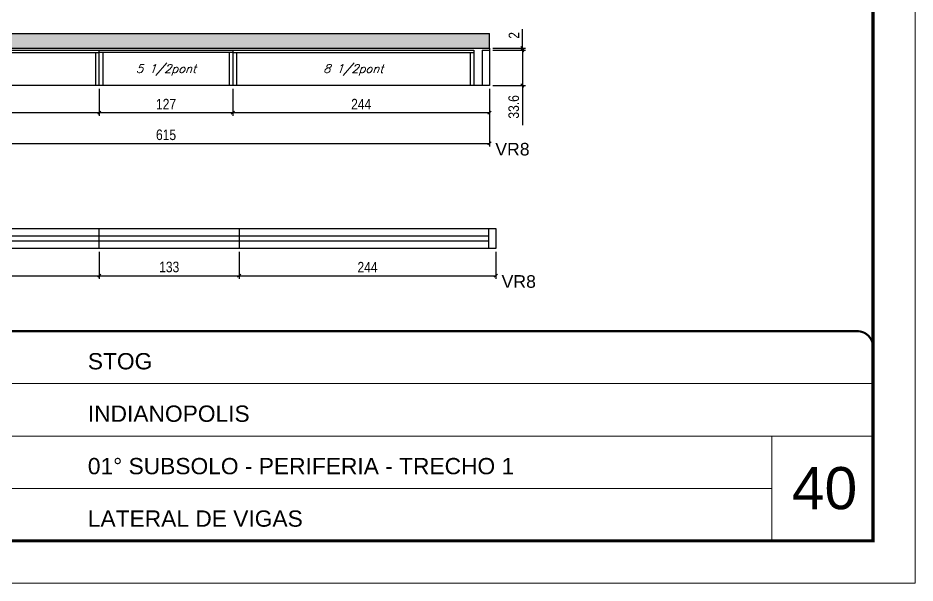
# Model space of a CAD drawing. Extents: x 0 to 6325, y 5574 to 19307.
# Drawn here: x 5387 to 6240, y 6723 to 7260 of the extents above; entities that cross this region are included whole.
import ezdxf

# ---------------------------------------------------------------- set-up
doc = ezdxf.new("R2010")
doc.units = 0
doc.linetypes.add('CONTINUO', pattern=[0])
doc.linetypes.add('DASHED', pattern=[0.75, 0.5, -0.25])
for name, color, linetype in [('1', 1, 'Continuous'), ('5', 5, 'Continuous'), ('COTA', 241, 'Continuous'), ('Painéis', 200, 'Continuous'), ('SARR_2.2x7', 40, 'Continuous'), ('SARR_3.5x7', 81, 'Continuous'), ('texto', 7, 'Continuous')]:
    doc.layers.add(name, color=color, linetype=linetype)
for name, color, linetype, lineweight in [('CARIMBO', 255, 'Continuous', 9), ('Folhas', 255, 'Continuous', 9), ('SARRAFO DE PRESSAO', 251, 'DASHED', 9)]:
    doc.layers.add(name, color=color, linetype=linetype, lineweight=lineweight)
doc.styles.add('arial', font='arial.ttf')
doc.styles.add('COTA TECNICA', font='techl___.ttf', dxfattribs={"height": 10})
doc.styles.add('Romans', font='romans.shx')
doc.styles.get("Standard").update_dxf_attribs({"font": 'arial.ttf'})
doc.dimstyles.new('PAINEL', dxfattribs={"dimtxt": 10, "dimasz": 3, "dimexe": 3, "dimexo": 3, "dimgap": 3, "dimtad": 1, "dimdec": 1, "dimzin": 12, "dimdsep": 46, "dimtxsty": 'COTA TECNICA', "dimblk1": 'OBLIQUE', "dimblk2": 'OBLIQUE', "dimsah": 1, "dimcen": 0.9, "dimclrd": 4, "dimclre": 4, "dimclrt": 240, "dimadec": 1, "dimazin": 3, "dimtfac": 1, "dimtdec": 1, "dimtmove": 0, "dimatfit": 3, "dimfxl": 1, "dimtolj": 1, "dimtzin": 12, "dimarcsym": 0})

# ---------------------------------------------------------------- blocks, each defined once
blk = doc.blocks.new('9999999999')
at = {"color": 30, "linetype": 'CONTINUO'}
for p, q in [((98564.56, 34379.64), (99583.98, 34379.64)), ((98564.56, 34329.83), (99487.98, 34329.83)), ((99583.98, 34329.83), (99487.98, 34329.83)), ((99487.98, 34329.83), (99487.98, 34230.21)), ((98564.56, 34280.02), (99487.98, 34280.02))]:
    blk.add_line(p, q, dxfattribs=at)
at = {"color": 30, "linetype": 'CONTINUO', "const_width": 2}
blk.add_lwpolyline([(99583.98, 34230.21), (99583.98, 34414.45, 0.414214), (99568.98, 34429.45), (98228.98, 34429.45, 0.414214), (98213.98, 34414.45), (98213.98, 34245.21, 0.414214), (98228.98, 34230.21), (99583.98, 34230.21)], format="xyb", dxfattribs=at)
at = {"layer": 'Folhas'}
blk.add_lwpolyline([(98138.98, 34190.21), (99623.98, 34190.21), (99623.98, 35240.21), (98138.98, 35240.21)], close=True, dxfattribs=at)
at = {"layer": 'Folhas', "color": 30, "const_width": 3}
blk.add_lwpolyline([(98213.98, 34230.21), (99583.98, 34230.21), (99583.98, 35200.21), (98213.98, 35200.21)], close=True, dxfattribs=at)
at = {"color": 7, "linetype": 'Continuous', "ltscale": 5, "style": 'arial'}
for s, height, p in [('STOG', 15.483, (98837.68, 34393.13)), ('INDIANOPOLIS', 15.4829, (98837.68, 34343.32)), ('01° SUBSOLO - PERIFERIA - TRECHO 1', 15.4829, (98837.68, 34293.51)), ('LATERAL DE VIGAS', 15.4829, (98837.68, 34243.7))]:
    blk.add_text(s, height=height, dxfattribs=at).set_placement(p)
blk = doc.blocks.new('_Oblique')
at = {"layer": '1', "color": 0, "lineweight": -2}
blk.add_line((-0.5, -0.5), (0.5, 0.5), dxfattribs=at)
blk = doc.blocks.new('*D4110')
at = {"layer": 'COTA', "color": 4, "lineweight": -2, "transparency": 16777216}
for p, q in [((5220.55, 7192.3), (5220.55, 7166.61)), ((5464.55, 7192.3), (5464.55, 7166.61)), ((5220.55, 7169.61), (5464.55, 7169.61))]:
    blk.add_line(p, q, dxfattribs=at)
at = {"layer": 'Defpoints', "color": 0, "transparency": 16777216}
for p in [(5220.55, 7195.3), (5464.55, 7195.3), (5464.55, 7169.61)]:
    blk.add_point(p, dxfattribs=at)
at = {"layer": 'COTA', "color": 4, "lineweight": -2, "transparency": 16777216, "xscale": 3, "yscale": 3, "zscale": 3, "rotation": 180}
blk.add_blockref('_Oblique', (5220.55, 7169.61), dxfattribs=at)
at = {"layer": 'COTA', "color": 4, "lineweight": -2, "transparency": 16777216, "xscale": 3, "yscale": 3, "zscale": 3}
blk.add_blockref('_Oblique', (5464.55, 7169.61), dxfattribs=at)
at = {"layer": 'COTA', "color": 240, "transparency": 16777216, "insert": (5342.55, 7177.68), "char_height": 10, "attachment_point": 5, "style": 'COTA TECNICA'}
blk.add_mtext('\\A1;244', dxfattribs=at)
blk = doc.blocks.new('*D4111')
at = {"layer": 'COTA', "color": 4, "lineweight": -2, "transparency": 16777216}
for p, q in [((5464.55, 7192.3), (5464.55, 7166.61)), ((5591.55, 7192.3), (5591.55, 7166.61)), ((5464.55, 7169.61), (5591.55, 7169.61))]:
    blk.add_line(p, q, dxfattribs=at)
at = {"layer": 'Defpoints', "color": 0, "transparency": 16777216}
for p in [(5464.55, 7195.3), (5591.55, 7195.3), (5591.55, 7169.61)]:
    blk.add_point(p, dxfattribs=at)
at = {"layer": 'COTA', "color": 4, "lineweight": -2, "transparency": 16777216, "xscale": 3, "yscale": 3, "zscale": 3, "rotation": 180}
blk.add_blockref('_Oblique', (5464.55, 7169.61), dxfattribs=at)
at = {"layer": 'COTA', "color": 4, "lineweight": -2, "transparency": 16777216, "xscale": 3, "yscale": 3, "zscale": 3}
blk.add_blockref('_Oblique', (5591.55, 7169.61), dxfattribs=at)
at = {"layer": 'COTA', "color": 240, "transparency": 16777216, "insert": (5528.05, 7177.68), "char_height": 10, "attachment_point": 5, "style": 'COTA TECNICA'}
blk.add_mtext('\\A1;127', dxfattribs=at)
blk = doc.blocks.new('*D4112')
at = {"layer": 'COTA', "color": 4, "lineweight": -2, "transparency": 16777216}
for p, q in [((5591.55, 7192.3), (5591.55, 7166.61)), ((5835.55, 7192.3), (5835.55, 7166.61)), ((5591.55, 7169.61), (5835.55, 7169.61))]:
    blk.add_line(p, q, dxfattribs=at)
at = {"layer": 'Defpoints', "color": 0, "transparency": 16777216}
for p in [(5591.55, 7195.3), (5835.55, 7195.3), (5835.55, 7169.61)]:
    blk.add_point(p, dxfattribs=at)
at = {"layer": 'COTA', "color": 4, "lineweight": -2, "transparency": 16777216, "xscale": 3, "yscale": 3, "zscale": 3, "rotation": 180}
blk.add_blockref('_Oblique', (5591.55, 7169.61), dxfattribs=at)
at = {"layer": 'COTA', "color": 4, "lineweight": -2, "transparency": 16777216, "xscale": 3, "yscale": 3, "zscale": 3}
blk.add_blockref('_Oblique', (5835.55, 7169.61), dxfattribs=at)
at = {"layer": 'COTA', "color": 240, "transparency": 16777216, "insert": (5713.55, 7177.68), "char_height": 10, "attachment_point": 5, "style": 'COTA TECNICA'}
blk.add_mtext('\\A1;244', dxfattribs=at)
blk = doc.blocks.new('*D4113')
at = {"layer": 'COTA', "color": 4, "lineweight": -2, "transparency": 16777216}
for p, q in [((5220.55, 7192.3), (5220.55, 7137.39)), ((5835.55, 7192.3), (5835.55, 7137.39)), ((5220.55, 7140.39), (5835.55, 7140.39))]:
    blk.add_line(p, q, dxfattribs=at)
at = {"layer": 'Defpoints', "color": 0, "transparency": 16777216}
for p in [(5220.55, 7195.3), (5835.55, 7195.3), (5835.55, 7140.39)]:
    blk.add_point(p, dxfattribs=at)
at = {"layer": 'COTA', "color": 4, "lineweight": -2, "transparency": 16777216, "xscale": 3, "yscale": 3, "zscale": 3, "rotation": 180}
blk.add_blockref('_Oblique', (5220.55, 7140.39), dxfattribs=at)
at = {"layer": 'COTA', "color": 4, "lineweight": -2, "transparency": 16777216, "xscale": 3, "yscale": 3, "zscale": 3}
blk.add_blockref('_Oblique', (5835.55, 7140.39), dxfattribs=at)
at = {"layer": 'COTA', "color": 240, "transparency": 16777216, "insert": (5528.05, 7148.5), "char_height": 10, "attachment_point": 5, "style": 'COTA TECNICA'}
blk.add_mtext('\\A1;615', dxfattribs=at)
blk = doc.blocks.new('*D4114')
at = {"layer": 'COTA', "color": 4, "lineweight": -2, "transparency": 16777216}
for p, q in [((5866.76, 7230.9), (5866.76, 7249.02)), ((5838.55, 7230.9), (5869.76, 7230.9)), ((5838.55, 7228.9), (5869.76, 7228.9)), ((5866.76, 7228.9), (5866.76, 7230.9)), ((5866.76, 7228.9), (5866.76, 7225.9))]:
    blk.add_line(p, q, dxfattribs=at)
at = {"layer": 'Defpoints', "color": 0, "transparency": 16777216}
for p in [(5835.55, 7230.9), (5835.55, 7228.9), (5866.76, 7230.9)]:
    blk.add_point(p, dxfattribs=at)
at = {"layer": 'COTA', "color": 4, "lineweight": -2, "transparency": 16777216, "xscale": 3, "yscale": 3, "zscale": 3}
for p, rotation in [((5866.76, 7230.9), 270), ((5866.76, 7228.9), 90)]:
    blk.add_blockref('_Oblique', p, dxfattribs=dict(at, rotation=rotation))
at = {"layer": 'COTA', "color": 240, "transparency": 16777216, "insert": (5858.76, 7242.96), "char_height": 10, "attachment_point": 5, "rotation": 90, "style": 'COTA TECNICA'}
blk.add_mtext('\\A1;2', dxfattribs=at)
blk = doc.blocks.new('*D2945')
at = {"layer": 'COTA', "color": 4, "lineweight": -2, "transparency": 16777216}
for p, q in [((5838.55, 7228.9), (5869.76, 7228.9)), ((5866.76, 7228.9), (5866.76, 7195.3)), ((5838.55, 7195.3), (5869.76, 7195.3)), ((5866.76, 7195.3), (5866.76, 7157.77))]:
    blk.add_line(p, q, dxfattribs=at)
at = {"layer": 'Defpoints', "color": 0, "transparency": 16777216}
for p in [(5835.55, 7228.9), (5835.55, 7195.3), (5866.76, 7195.3)]:
    blk.add_point(p, dxfattribs=at)
at = {"layer": 'COTA', "color": 4, "lineweight": -2, "transparency": 16777216, "xscale": 3, "yscale": 3, "zscale": 3}
for p, rotation in [((5866.76, 7228.9), 90), ((5866.76, 7195.3), 270)]:
    blk.add_blockref('_Oblique', p, dxfattribs=dict(at, rotation=rotation))
at = {"layer": 'COTA', "color": 240, "transparency": 16777216, "insert": (5858.54, 7175.04), "char_height": 10, "attachment_point": 5, "rotation": 90, "style": 'COTA TECNICA'}
blk.add_mtext('\\A1;33.6', dxfattribs=at)
blk = doc.blocks.new('*D4115')
at = {"layer": 'COTA', "color": 4, "lineweight": -2, "transparency": 16777216}
for p, q in [((5220.55, 7037.5), (5220.55, 7011.73)), ((5464.55, 7037.5), (5464.55, 7011.73)), ((5220.55, 7014.73), (5464.55, 7014.73))]:
    blk.add_line(p, q, dxfattribs=at)
at = {"layer": 'Defpoints', "color": 0, "transparency": 16777216}
for p in [(5220.55, 7040.5), (5464.55, 7040.5), (5464.55, 7014.73)]:
    blk.add_point(p, dxfattribs=at)
at = {"layer": 'COTA', "color": 4, "lineweight": -2, "transparency": 16777216, "xscale": 3, "yscale": 3, "zscale": 3, "rotation": 180}
blk.add_blockref('_Oblique', (5220.55, 7014.73), dxfattribs=at)
at = {"layer": 'COTA', "color": 4, "lineweight": -2, "transparency": 16777216, "xscale": 3, "yscale": 3, "zscale": 3}
blk.add_blockref('_Oblique', (5464.55, 7014.73), dxfattribs=at)
at = {"layer": 'COTA', "color": 240, "transparency": 16777216, "insert": (5342.55, 7022.81), "char_height": 10, "attachment_point": 5, "style": 'COTA TECNICA'}
blk.add_mtext('\\A1;244', dxfattribs=at)
blk = doc.blocks.new('*D4116')
at = {"layer": 'COTA', "color": 4, "lineweight": -2, "transparency": 16777216}
for p, q in [((5464.55, 7037.5), (5464.55, 7011.73)), ((5597.55, 7037.5), (5597.55, 7011.73)), ((5464.55, 7014.73), (5597.55, 7014.73))]:
    blk.add_line(p, q, dxfattribs=at)
at = {"layer": 'Defpoints', "color": 0, "transparency": 16777216}
for p in [(5464.55, 7040.5), (5597.55, 7040.5), (5597.55, 7014.73)]:
    blk.add_point(p, dxfattribs=at)
at = {"layer": 'COTA', "color": 4, "lineweight": -2, "transparency": 16777216, "xscale": 3, "yscale": 3, "zscale": 3, "rotation": 180}
blk.add_blockref('_Oblique', (5464.55, 7014.73), dxfattribs=at)
at = {"layer": 'COTA', "color": 4, "lineweight": -2, "transparency": 16777216, "xscale": 3, "yscale": 3, "zscale": 3}
blk.add_blockref('_Oblique', (5597.55, 7014.73), dxfattribs=at)
at = {"layer": 'COTA', "color": 240, "transparency": 16777216, "insert": (5531.05, 7022.95), "char_height": 10, "attachment_point": 5, "style": 'COTA TECNICA'}
blk.add_mtext('\\A1;133', dxfattribs=at)
blk = doc.blocks.new('*D4117')
at = {"layer": 'COTA', "color": 4, "lineweight": -2, "transparency": 16777216}
for p, q in [((5597.55, 7037.5), (5597.55, 7011.73)), ((5841.55, 7037.5), (5841.55, 7011.73)), ((5597.55, 7014.73), (5841.55, 7014.73))]:
    blk.add_line(p, q, dxfattribs=at)
at = {"layer": 'Defpoints', "color": 0, "transparency": 16777216}
for p in [(5597.55, 7040.5), (5841.55, 7040.5), (5841.55, 7014.73)]:
    blk.add_point(p, dxfattribs=at)
at = {"layer": 'COTA', "color": 4, "lineweight": -2, "transparency": 16777216, "xscale": 3, "yscale": 3, "zscale": 3, "rotation": 180}
blk.add_blockref('_Oblique', (5597.55, 7014.73), dxfattribs=at)
at = {"layer": 'COTA', "color": 4, "lineweight": -2, "transparency": 16777216, "xscale": 3, "yscale": 3, "zscale": 3}
blk.add_blockref('_Oblique', (5841.55, 7014.73), dxfattribs=at)
at = {"layer": 'COTA', "color": 240, "transparency": 16777216, "insert": (5719.55, 7022.81), "char_height": 10, "attachment_point": 5, "style": 'COTA TECNICA'}
blk.add_mtext('\\A1;244', dxfattribs=at)

msp = doc.modelspace()

# ---------------------------------------------------------------- hatches: boundary and pattern name
at = {"layer": 'COTA'}
h = msp.add_hatch(dxfattribs=at)
h.set_pattern_fill('AR-CONC', color=256, scale=0.03)
h.set_pattern_definition([(50, (4957.679, 1046.3226), (5.46554, -0.4781726), [0.5715, -6.2865]), (355, (4957.679, 1046.3226), (-1.0573026, 5.7317054), [0.4572, -5.0292175]), (100.45144, (4958.1345, 1046.283), (4.4082374, 5.2535326), [0.4857003, -5.3427073]), (46.1842, (4957.679, 1047.8466), (8.132371, -1.26127), [0.85725, -9.42975]), (96.63556, (4958.357, 1047.7415), (7.122124, 7.422784), [0.728551, -8.014068]), (351.18415, (4957.679, 1047.847), (7.122124, 7.422784), [0.685799, -7.543792]), (21, (4958.441, 1047.4656), (4.5484317, -3.067956), [0.5715, -6.2865]), (326, (4958.441, 1047.4656), (1.854061, 5.525639), [0.4572, -5.0292]), (71.451445, (4958.82, 1047.21), (6.4024926, 2.457683), [0.4857003, -5.342698]), (37.5, (4957.679, 1046.3226), (0.0926581, 2.53665117), [0, -4.96824, 0, -5.1054, 0, -5.04825]), (7.5, (4957.679, 1046.3226), (2.0045899, 3.0054172), [0, -2.91084, 0, -4.85394, 0, -1.92405]), (327.5, (4955.9798, 1046.3226), (4.06771786, -0.1718623), [0, -1.905, 0, -5.9436, 0, -7.8867]), (317.5, (4955.2178, 1046.3226), (4.4438754, 0.7627947), [0, -2.4765, 0, -3.94716, 0, -5.6007])])
h.paths.add_polyline_path([(5835.55, 7244.9), (5220.55, 7244.9), (5220.55, 7230.9), (5835.55, 7230.9)])

# ---------------------------------------------------------------- linework, layer by layer
for p, q in [((5220.55, 7244.9), (5835.55, 7244.9)), ((5835.55, 7230.9), (5835.55, 7244.9)), ((5235.55, 7228.9), (5820.55, 7228.9)), ((5828.55, 7228.9), (5835.55, 7228.9))]:
    msp.add_line(p, q, dxfattribs=at)
at = {"layer": 'Painéis', "linetype": 'ByBlock'}
for p, q in [((5220.55, 7230.9), (5835.55, 7230.9)), ((5464.55, 7195.3), (5464.55, 7228.9)), ((5591.55, 7228.9), (5591.55, 7195.3)), ((5835.55, 7230.9), (5835.55, 7195.3)), ((5835.55, 7195.3), (5220.55, 7195.3)), ((5220.55, 7059.5), (5841.55, 7059.5)), ((5464.55, 7040.5), (5464.55, 7059.5)), ((5597.55, 7059.5), (5597.55, 7040.5)), ((5841.55, 7059.5), (5841.55, 7040.5)), ((5841.55, 7040.5), (5220.55, 7040.5))]:
    msp.add_line(p, q, dxfattribs=at)
at = {"layer": 'SARR_2.2x7', "linetype": 'Continuous'}
for p, q in [((5235.55, 7226.7), (5464.55, 7226.7)), ((5591.55, 7226.7), (5464.55, 7226.7)), ((5591.55, 7226.7), (5820.55, 7226.7)), ((5828.55, 7228.9), (5828.55, 7195.3)), ((5227.55, 7052.5), (5464.55, 7052.5)), ((5464.55, 7052.5), (5597.55, 7052.5)), ((5597.55, 7052.5), (5834.55, 7052.5)), ((5834.55, 7059.5), (5834.55, 7040.5)), ((5464.55, 7047.5), (5227.55, 7047.5)), ((5597.55, 7047.5), (5464.55, 7047.5)), ((5834.55, 7047.5), (5597.55, 7047.5))]:
    msp.add_line(p, q, dxfattribs=at)
at = {"layer": 'SARR_3.5x7'}
for p, q in [((5461.05, 7226.7), (5461.05, 7195.3)), ((5468.05, 7226.7), (5468.05, 7195.3)), ((5588.05, 7226.7), (5588.05, 7195.3)), ((5595.05, 7226.7), (5595.05, 7195.3)), ((5817.05, 7226.7), (5817.05, 7195.3)), ((5820.55, 7228.9), (5820.55, 7195.3))]:
    msp.add_line(p, q, dxfattribs=at)

# ---------------------------------------------------------------- block references
at = {"layer": 'SARRAFO DE PRESSAO', "color": 6, "linetype": 'ByBlock'}
msp.add_blockref('9999999999', (-93383.98, -27467.38), dxfattribs=at)

# ---------------------------------------------------------------- texts
at = {"layer": '5', "linetype": 'Continuous'}
for p in [(5841.01, 7128.89), (5847.01, 7003.24)]:
    msp.add_text('VR8', height=12, rotation=0.00004, dxfattribs=at).set_placement(p)
at = {"layer": 'CARIMBO', "style": 'arial'}
msp.add_text('40', height=40, dxfattribs=at).set_placement((6122.86, 6792.97))
at = {"layer": 'texto', "color": 2, "char_height": 8, "attachment_point": 5, "style": 'Romans'}
for s, insert in [('{\\Q19;\\C256;5 1/2pont}', (5528.05, 7210.1)), ('{\\Q19;\\C256;8 1/2pont}', (5706.05, 7210.1))]:
    msp.add_mtext(s, dxfattribs=dict(at, insert=insert))

# ---------------------------------------------------------------- dimensions: what is measured, and where the dimension line sits
at = {"layer": 'COTA'}
for base, p2, picture, middle in [((5866.76, 7230.9), (5835.55, 7230.9), '*D4114', (5858.76, 7242.96)), ((5866.76, 7195.3), (5835.55, 7195.3), '*D2945', (5858.54, 7175.04))]:
    dim = msp.add_linear_dim(base=base, p1=(5835.55, 7228.9), p2=p2, angle=90, dimstyle='PAINEL', dxfattribs=at)
    dim.commit()
    dim.dimension.update_dxf_attribs({"geometry": picture, "text_midpoint": middle})
for base, p1, p2, picture, middle in [((5464.55, 7169.61), (5220.55, 7195.3), (5464.55, 7195.3), '*D4110', (5342.55, 7177.68)), ((5835.55, 7140.39), (5220.55, 7195.3), (5835.55, 7195.3), '*D4113', (5528.05, 7148.5)), ((5591.55, 7169.61), (5464.55, 7195.3), (5591.55, 7195.3), '*D4111', (5528.05, 7177.68)), ((5835.55, 7169.61), (5591.55, 7195.3), (5835.55, 7195.3), '*D4112', (5713.55, 7177.68)), ((5464.55, 7014.73), (5220.55, 7040.5), (5464.55, 7040.5), '*D4115', (5342.55, 7022.81)), ((5597.55, 7014.73), (5464.55, 7040.5), (5597.55, 7040.5), '*D4116', (5531.05, 7022.95)), ((5841.55, 7014.73), (5597.55, 7040.5), (5841.55, 7040.5), '*D4117', (5719.55, 7022.81))]:
    dim = msp.add_linear_dim(base=base, p1=p1, p2=p2, dimstyle='PAINEL', dxfattribs=at)
    dim.commit()
    dim.dimension.update_dxf_attribs({"geometry": picture, "text_midpoint": middle})

doc.saveas('drawing.dxf')
